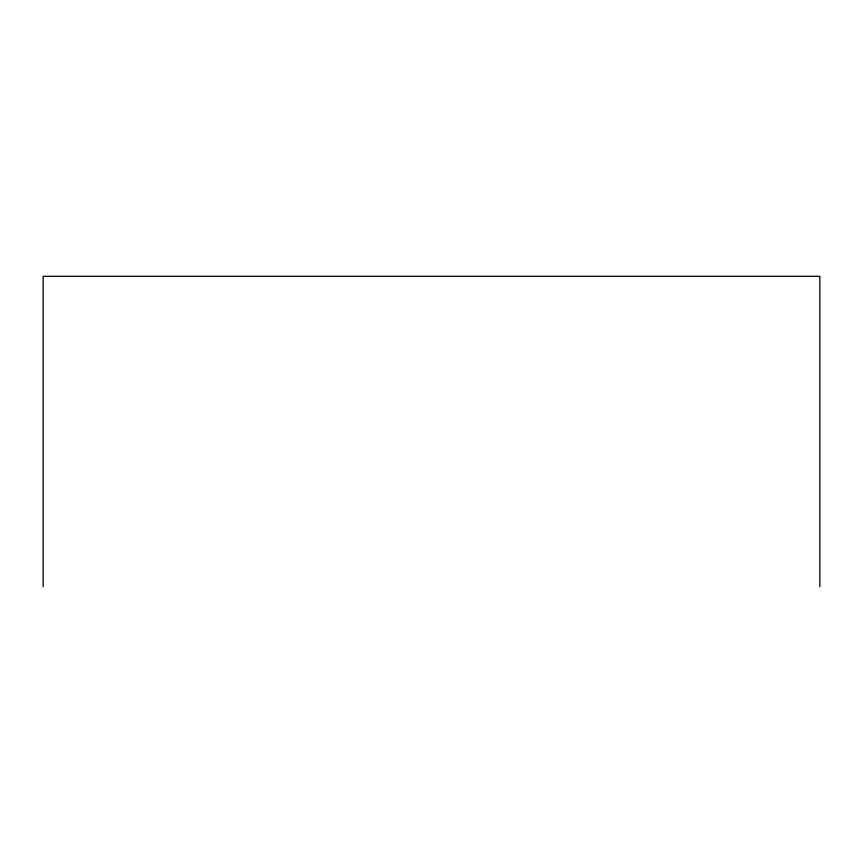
<?xml version="1.0" encoding="UTF-8"?>
<svg xmlns="http://www.w3.org/2000/svg" width="863" height="863" viewBox="0 0 863 863"><rect width="100%" height="100%" fill="white"/><g stroke="black" fill="none" stroke-linecap="round" stroke-linejoin="round"><path stroke-width="1.29" d="M819.85 586.689L819.85 276.311L43.15 276.311L43.15 586.689"/></g></svg>
